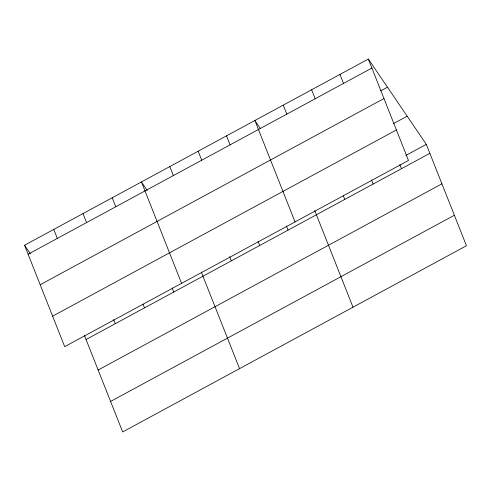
<?xml version="1.0" encoding="UTF-8"?>
<svg xmlns="http://www.w3.org/2000/svg" width="491" height="491" viewBox="0 0 491 491"><rect width="100%" height="100%" fill="white"/><g stroke="black" fill="none" stroke-linecap="round" stroke-linejoin="round"><path stroke-width="0.74" d="M368.336 59.055L408.487 160.465L64.702 346.658L24.55 245.248L368.336 59.055L426.298 144.342L466.45 245.752L122.664 431.945L84.427 335.378M28.11 254.24L371.896 68.04M380.869 90.767L387.467 87.195M40.182 284.737L383.968 98.538M393.322 123.695L407.174 116.195M52.623 316.161L396.409 129.962M405.854 155.414L426.298 144.342M86.072 339.527L429.858 153.327M98.145 370.024L441.931 183.824M110.592 401.448L454.378 215.248M260.291 128.452L254.884 120.498L295.036 221.907M147.257 190.508L141.439 181.94L181.59 283.356M24.55 245.248L30.374 253.816M399.852 164.54L401.497 168.689M339.975 74.411L343.534 83.402M371.491 179.902L373.135 184.051M311.613 89.773L315.173 98.765M343.399 195.952L344.768 199.414M283.252 105.135L286.805 114.127M314.768 210.627L352.998 307.194M286.406 225.989L288.045 230.132M226.523 135.86L230.083 144.845M258.039 241.345L259.684 245.494M198.161 151.222L201.721 160.207M229.678 256.707L231.322 260.856M169.8 166.584L173.36 175.569M201.316 272.069L239.553 368.643M172.095 287.898L173.74 292.047M112.218 197.769L115.772 206.76M143.145 304.414L144.514 307.869M82.991 213.597L86.551 222.583M113.654 319.549L115.293 323.698M53.771 229.426L57.33 238.411"/></g></svg>
